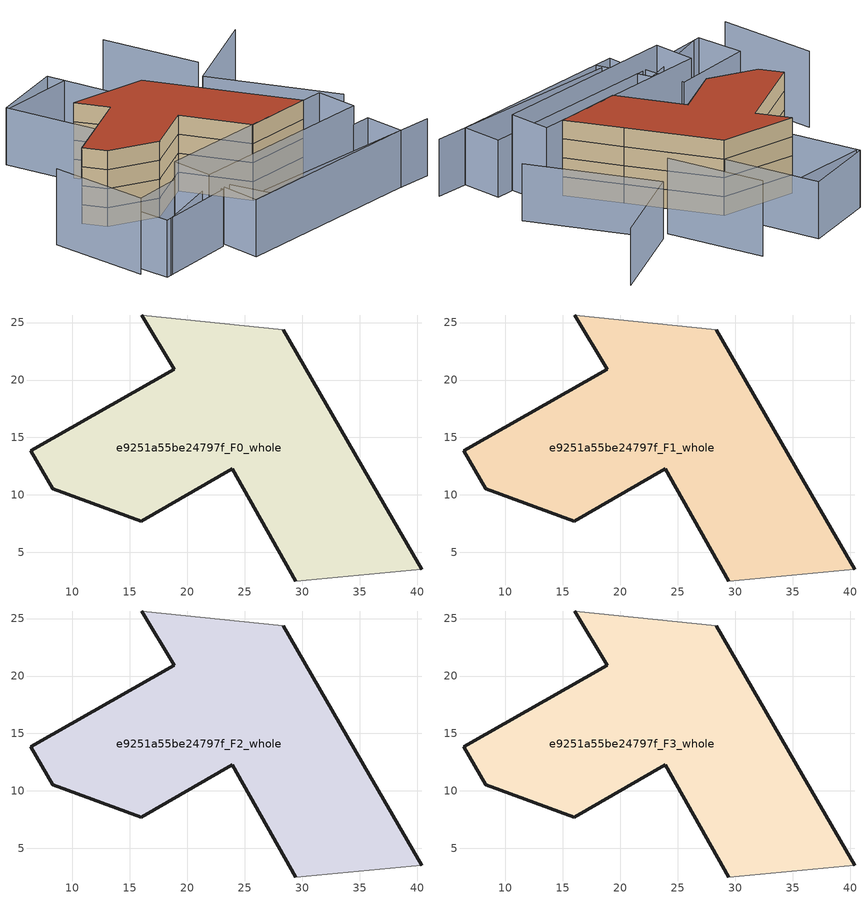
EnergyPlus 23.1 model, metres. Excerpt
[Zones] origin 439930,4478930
e9251a55be24797f_F0_whole
 floor ground (EU_floor_Construction): 28.34,24.37 35.85,11.4 40.4,3.54 29.46,2.52 23.92,12.26 16.01,7.72 8.32,10.53 6.4,13.83 18.85,20.92 16.07,25.66 z0
 wall outside (EU_wall_Construction): 40.4,3.54 35.85,11.4 28.34,24.37 / 16.07,25.66 18.85,20.92 6.4,13.83 8.32,10.53 16.01,7.72 23.92,12.26 29.46,2.52 z0:3
 wall adiabatic (EU_wall_Construction): 28.34,24.37 16.07,25.66 / 29.46,2.52 40.4,3.54 z0:3
e9251a55be24797f_F1_whole
 floor to e9251a55be24797f_F0_whole (EU_floor_Construction): 28.34,24.37 35.85,11.4 40.4,3.54 29.46,2.52 23.92,12.26 16.01,7.72 8.32,10.53 6.4,13.83 18.85,20.92 16.07,25.66 z3
 wall outside (EU_wall_Construction): 40.4,3.54 35.85,11.4 28.34,24.37 / 16.07,25.66 18.85,20.92 6.4,13.83 8.32,10.53 16.01,7.72 23.92,12.26 29.46,2.52 z3:6
 wall adiabatic (EU_wall_Construction): 28.34,24.37 16.07,25.66 / 29.46,2.52 40.4,3.54 z3:6
e9251a55be24797f_F2_whole
 floor to e9251a55be24797f_F1_whole (EU_floor_Construction): 28.34,24.37 35.85,11.4 40.4,3.54 29.46,2.52 23.92,12.26 16.01,7.72 8.32,10.53 6.4,13.83 18.85,20.92 16.07,25.66 z6
 wall outside (EU_wall_Construction): 40.4,3.54 35.85,11.4 28.34,24.37 / 16.07,25.66 18.85,20.92 6.4,13.83 8.32,10.53 16.01,7.72 23.92,12.26 29.46,2.52 z6:9
 wall adiabatic (EU_wall_Construction): 28.34,24.37 16.07,25.66 / 29.46,2.52 40.4,3.54 z6:9
e9251a55be24797f_F3_whole
 floor to e9251a55be24797f_F2_whole (EU_floor_Construction): 28.34,24.37 35.85,11.4 40.4,3.54 29.46,2.52 23.92,12.26 16.01,7.72 8.32,10.53 6.4,13.83 18.85,20.92 16.07,25.66 z9
 wall outside (EU_wall_Construction): 40.4,3.54 35.85,11.4 28.34,24.37 / 16.07,25.66 18.85,20.92 6.4,13.83 8.32,10.53 16.01,7.72 23.92,12.26 29.46,2.52 z9:12
 wall adiabatic (EU_wall_Construction): 28.34,24.37 16.07,25.66 / 29.46,2.52 40.4,3.54 z9:12
 roof outside (EU_roof_Construction): 40.4,3.54 35.85,11.4 28.34,24.37 16.07,25.66 18.85,20.92 6.4,13.83 8.32,10.53 16.01,7.72 23.92,12.26 29.46,2.52 z12
shading: 19.81,-9.9 53.21,-8.65 / 50.33,5.59 39.9,23.82 / 39.9,23.82 54.08,31.93 / 3.7,-7.53 16.73,-2.71 / 16.73,-2.71 19.85,-11.13 / 24.52,36.46 12.6,35.23 / 47.84,-8.85 16.85,-11.39 / 16.85,-11.39 16.33,-5.04 / 16.33,-5.04 47.32,-2.5 / 47.32,-2.5 47.84,-8.85 / 16.81,20.83 12.26,35.68 / 12.26,35.68 23.79,39.22 / 23.79,39.22 28.34,24.37 / 28.34,24.37 16.81,20.83 / 15.83,-5.58 2.86,-7.6 / 2.86,-7.6 1.71,-0.18 / 1.71,-0.18 14.68,1.83 / 14.68,1.83 15.83,-5.58 z0:9; 38.35,23.18 33.73,38.06 / -1.05,11.24 0.78,-4.22 / 44.33,-2.74 13.31,-5.36 / 13.31,-5.36 12.75,1.21 / 12.75,1.21 43.78,3.83 / 43.78,3.83 44.33,-2.74 z0:12
[Building]
EU S2 Campaign: North Axis=0; Terrain=City; Solar Distribution=FullExterior
[Site:Location]
Madrid: Latitude=40.5; Longitude=-3.5; Time Zone=1; Elevation=609
[SizingPeriod:WeatherFileDays]
AnnualSizingPeriod: Begin Month=1; Begin Day of Month=1; End Month=12; End Day of Month=31; Day of Week for Start Day=Monday; Use Weather File Daylight Saving Period=No; Use Weather File Rain and Snow Indicators=No
[MATERIAL]
EU_InternalMass_Material: Roughness=MediumRough; Thickness=0.1; Conductivity=1; Density=1800; Specific Heat=900; Thermal Absorptance=0.9; Solar Absorptance=0.7; Visible Absorptance=0.7
[MATERIAL:NOMASS] Roughness=MediumRough; Thermal Absorptance=0.9; Solar Absorptance=0.7; Visible Absorptance=0.7
Name | Thermal Resistance
EU_wall_NoMass; EU_roof_NoMass | 2.16768
EU_floor_NoMass | 1.14339
[CONSTRUCTION]
EU_wall_Construction: EU_wall_NoMass
EU_roof_Construction: EU_roof_NoMass
EU_floor_Construction: EU_floor_NoMass
EU_InternalMass_Construction: EU_InternalMass_Material
[ZONE] Type=1; Multiplier=1; Ceiling Height=autocalculate; Volume=1140.34; Floor Area=autocalculate; Part of Total Floor Area=Yes
e9251a55be24797f_F0_whole; e9251a55be24797f_F1_whole; e9251a55be24797f_F2_whole; e9251a55be24797f_F3_whole
[INTERNALMASS] Construction=EU_InternalMass_Construction; Surface Area=380.112
Name | Zone or ZoneList
e9251a55be24797f_F0_whole_EU_InternalMass | e9251a55be24797f_F0_whole
e9251a55be24797f_F1_whole_EU_InternalMass | e9251a55be24797f_F1_whole
e9251a55be24797f_F2_whole_EU_InternalMass | e9251a55be24797f_F2_whole
e9251a55be24797f_F3_whole_EU_InternalMass | e9251a55be24797f_F3_whole
[OTHEREQUIPMENT] Fuel Type=Electricity; Design Level Calculation Method=Watts/Area; Power per Zone Floor Area=1; Fraction Latent=0; Fraction Radiant=0; Fraction Lost=0; Carbon Dioxide Generation Rate=0; EndUse Subcategory=EU_Step8_InternalGains
Name | Zone or ZoneList or Space or SpaceList | Schedule
EU_Step8_InternalGain_e9251a55be24797f_F0_whole_f000 | e9251a55be24797f_F0_whole | EU_Step8_GainSchedule_e9251a55be24797f_F0_whole_f000
EU_Step8_InternalGain_e9251a55be24797f_F1_whole_f000 | e9251a55be24797f_F1_whole | EU_Step8_GainSchedule_e9251a55be24797f_F1_whole_f000
EU_Step8_InternalGain_e9251a55be24797f_F2_whole_f000 | e9251a55be24797f_F2_whole | EU_Step8_GainSchedule_e9251a55be24797f_F2_whole_f000
EU_Step8_InternalGain_e9251a55be24797f_F3_whole_f000 | e9251a55be24797f_F3_whole | EU_Step8_GainSchedule_e9251a55be24797f_F3_whole_f000
[ZONEVENTILATION:DESIGNFLOWRATE] Schedule=EU_AlwaysOn; Design Flow Rate Calculation Method=AirChanges/Hour; Air Changes per Hour=0.480546; Ventilation Type=Natural; Fan Pressure Rise=0; Fan Total Efficiency=1; Constant Term Coefficient=1; Temperature Term Coefficient=0; Velocity Term Coefficient=0; Velocity Squared Term Coefficient=0; Minimum Indoor Temperature=-100; Maximum Indoor Temperature=100; Delta Temperature=-100; Minimum Outdoor Temperature=-100; Maximum Outdoor Temperature=100; Maximum Wind Speed=40
Name | Zone or ZoneList or Space or SpaceList
EU_ConstantAir_e9251a55be24797f_F0_whole | e9251a55be24797f_F0_whole
EU_ConstantAir_e9251a55be24797f_F1_whole | e9251a55be24797f_F1_whole
EU_ConstantAir_e9251a55be24797f_F2_whole | e9251a55be24797f_F2_whole
EU_ConstantAir_e9251a55be24797f_F3_whole | e9251a55be24797f_F3_whole
[HVACTEMPLATE:THERMOSTAT] Constant Heating Setpoint=20; Constant Cooling Setpoint=50
EU_HeatOnly_e9251a55be24797f_F0_whole; EU_HeatOnly_e9251a55be24797f_F1_whole; EU_HeatOnly_e9251a55be24797f_F2_whole; EU_HeatOnly_e9251a55be24797f_F3_whole
[HVACTEMPLATE:ZONE:IDEALLOADSAIRSYSTEM] System Availability Schedule=EU_AlwaysOn; Maximum Heating Supply Air Temperature=50; Minimum Cooling Supply Air Temperature=13; Maximum Heating Supply Air Humidity Ratio=0.0156; Minimum Cooling Supply Air Humidity Ratio=0.0077; Heating Limit=NoLimit; Cooling Limit=NoLimit; Heating Availability Schedule=EU_AlwaysOn; Cooling Availability Schedule=EU_CoolingOff; Dehumidification Control Type=ConstantSensibleHeatRatio; Cooling Sensible Heat Ratio=0.7; Dehumidification Setpoint=60; Humidification Control Type=None; Humidification Setpoint=30; Outdoor Air Method=None; Outdoor Air Flow Rate per Person=0.00944; Outdoor Air Flow Rate per Zone Floor Area=0; Outdoor Air Flow Rate per Zone=0; Demand Controlled Ventilation Type=None; Outdoor Air Economizer Type=NoEconomizer; Heat Recovery Type=None; Sensible Heat Recovery Effectiveness=0.7; Latent Heat Recovery Effectiveness=0.65
Name | Template Thermostat
e9251a55be24797f_F0_whole | EU_HeatOnly_e9251a55be24797f_F0_whole
e9251a55be24797f_F1_whole | EU_HeatOnly_e9251a55be24797f_F1_whole
e9251a55be24797f_F2_whole | EU_HeatOnly_e9251a55be24797f_F2_whole
e9251a55be24797f_F3_whole | EU_HeatOnly_e9251a55be24797f_F3_whole
[SIZING:ZONE] Zone Cooling Design Supply Air Temperature Input Method=SupplyAirTemperature; Zone Cooling Design Supply Air Temperature=13; Zone Heating Design Supply Air Temperature Input Method=SupplyAirTemperature; Zone Heating Design Supply Air Temperature=50; Zone Cooling Design Supply Air Humidity Ratio=0.008; Zone Heating Design Supply Air Humidity Ratio=0.008; Cooling Design Air Flow Method=DesignDay; Cooling Design Air Flow Rate=0; Cooling Minimum Air Flow per Zone Floor Area=0.000762; Cooling Minimum Air Flow=0; Cooling Minimum Air Flow Fraction=0.2; Heating Design Air Flow Method=DesignDay; Heating Design Air Flow Rate=0; Heating Maximum Air Flow per Zone Floor Area=0.002032; Heating Maximum Air Flow=0.141576; Heating Maximum Air Flow Fraction=0.3; Account for Dedicated Outdoor Air System=No; Dedicated Outdoor Air System Control Strategy=NeutralSupplyAir; Dedicated Outdoor Air Low Setpoint Temperature for Design=autosize; Dedicated Outdoor Air High Setpoint Temperature for Design=autosize; Zone Load Sizing Method=Sensible Load Only No Latent Load; Zone Latent Cooling Design Supply Air Humidity Ratio Input Method=HumidityRatioDifference; Zone Cooling Design Supply Air Humidity Ratio Difference=0.005; Zone Latent Heating Design Supply Air Humidity Ratio Input Method=HumidityRatioDifference; Zone Humidification Design Supply Air Humidity Ratio Difference=0.005
e9251a55be24797f_F0_whole; e9251a55be24797f_F1_whole; e9251a55be24797f_F2_whole; e9251a55be24797f_F3_whole
[SCHEDULE:CONSTANT]
Name | Hourly Value
EU_AlwaysOn | 1
EU_CoolingOff | 0
[SCHEDULE:FILE] Column Number=1; Rows to Skip at Top=0; Number of Hours of Data=8760; Column Separator=Comma; Interpolate to Timestep=No; Minutes per Item=60; Adjust Schedule for Daylight Savings=Yes
Name | File
EU_Step8_GainSchedule_e9251a55be24797f_F0_whole_f000 | ../../schedules/e9251a55be24797f/e9251a55be24797f_F0_whole_f000_gain.csv
EU_Step8_GainSchedule_e9251a55be24797f_F1_whole_f000 | ../../schedules/e9251a55be24797f/e9251a55be24797f_F1_whole_f000_gain.csv
EU_Step8_GainSchedule_e9251a55be24797f_F2_whole_f000 | ../../schedules/e9251a55be24797f/e9251a55be24797f_F2_whole_f000_gain.csv
EU_Step8_GainSchedule_e9251a55be24797f_F3_whole_f000 | ../../schedules/e9251a55be24797f/e9251a55be24797f_F3_whole_f000_gain.csv
